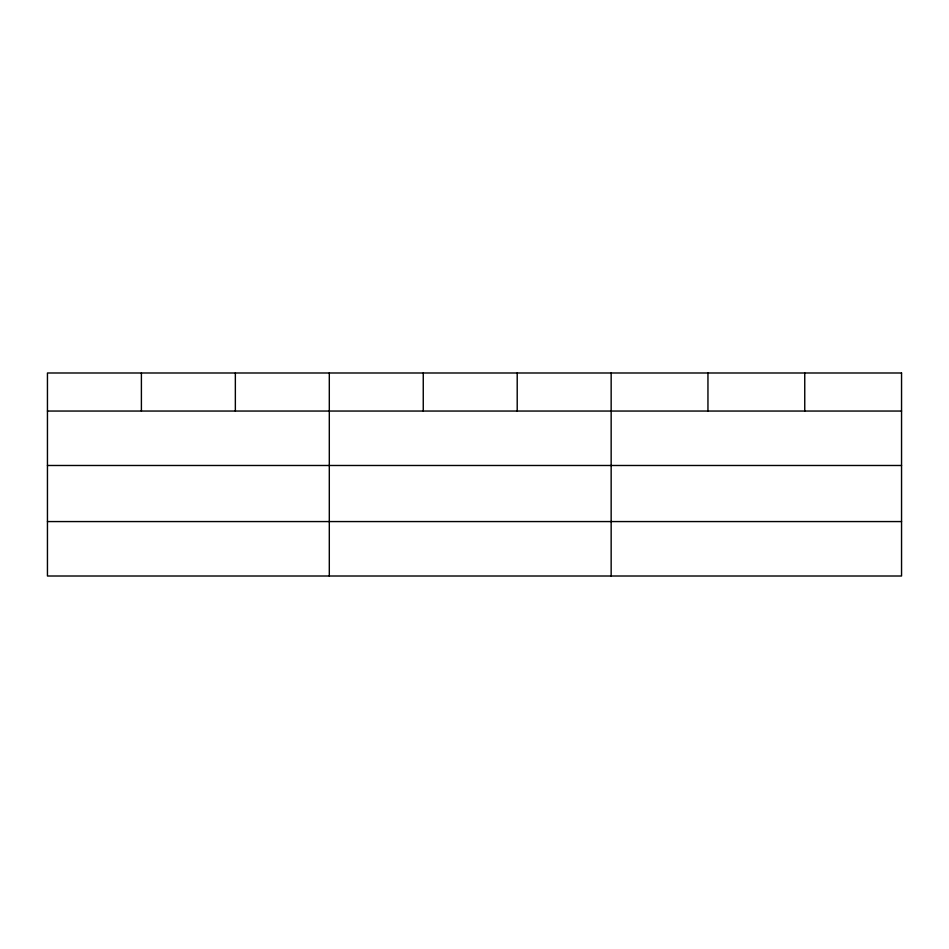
<?xml version="1.0" encoding="UTF-8"?>
<svg xmlns="http://www.w3.org/2000/svg" width="949" height="949" viewBox="0 0 949 949"><rect width="100%" height="100%" fill="white"/><g stroke="black" fill="none" stroke-linecap="round" stroke-linejoin="round"><path stroke-width="1.42" d="M47.45 411.047L901.55 411.047M47.45 465.484L901.55 465.484M47.45 521.57L901.55 521.57M804.752 372.993L804.752 411.047M707.954 372.993L707.954 411.047M611.156 372.993L611.156 576.007M517.205 372.993L517.205 411.047M423.254 372.993L423.254 411.047M329.303 372.993L329.303 576.007M235.352 372.993L235.352 411.047M141.401 372.993L141.401 411.047M901.55 372.993L47.45 372.993L47.45 576.007L901.55 576.007L901.55 372.993"/></g></svg>
